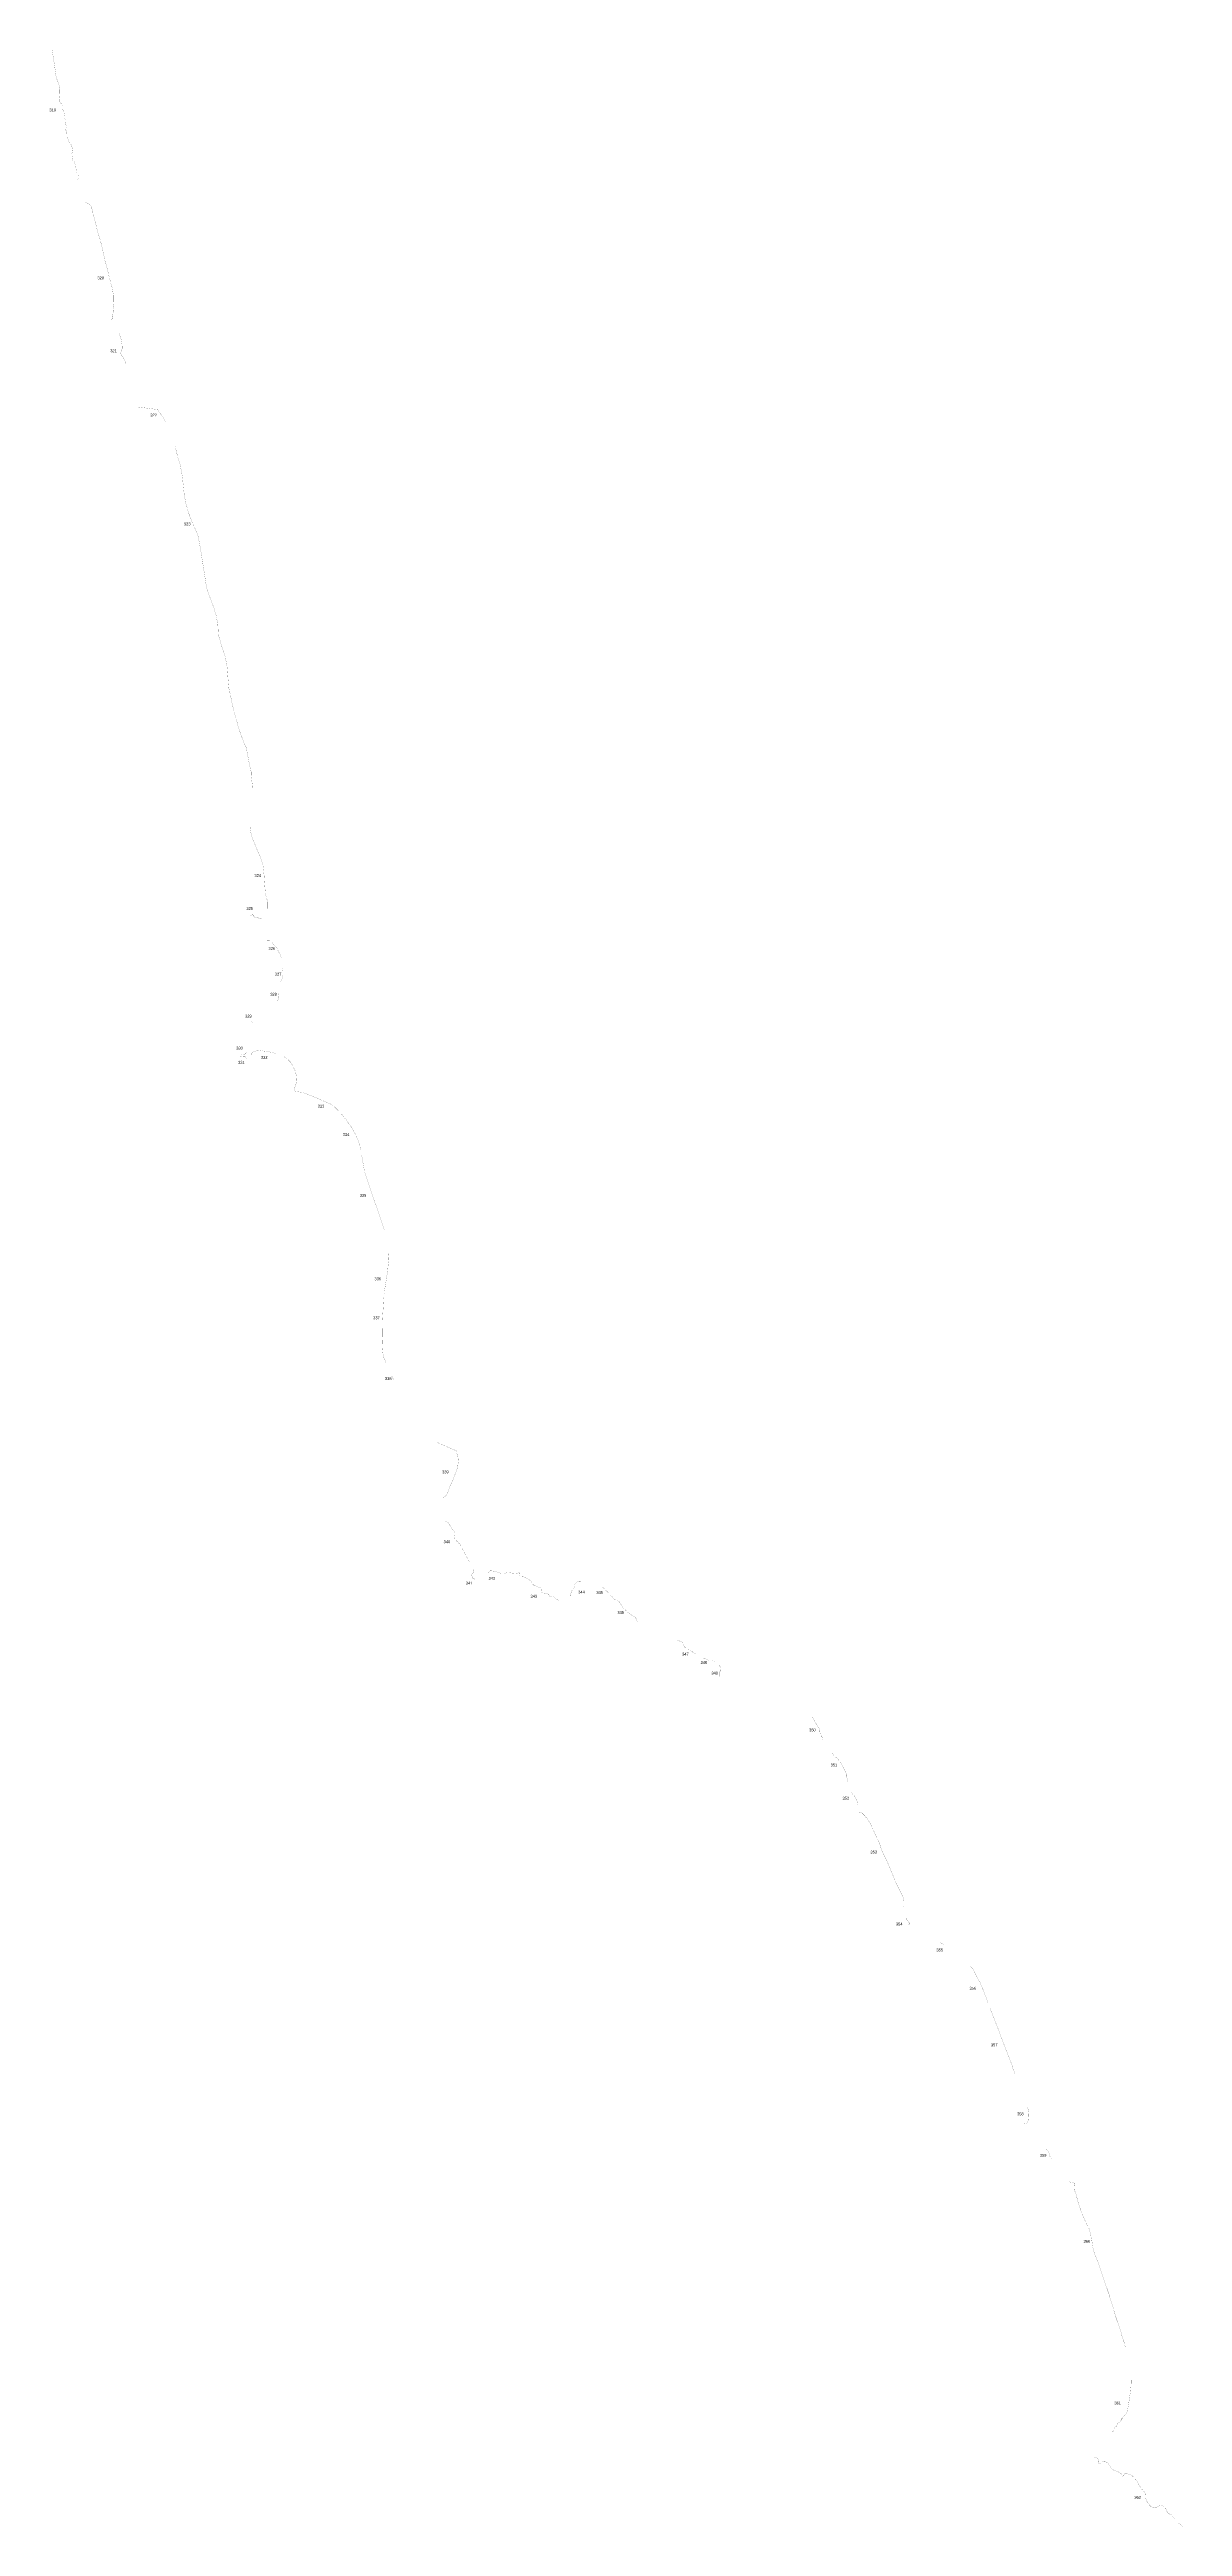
# Model space of a CAD drawing. Header units: metres. Extents: x 254121 to 358116, y 1739230 to 2227325.
# Drawn here: x 330100 to 358116, y 1739230 to 1800485 of the extents above; entities that cross this region are included whole.
import ezdxf

# ---------------------------------------------------------------- set-up
doc = ezdxf.new("R2010")
doc.units = ezdxf.units.M
doc.layers.add('NATURALLY PROTECTED', color=3, linetype='Continuous')
doc.styles.get("Standard").update_dxf_attribs({"font": 'arial.ttf'})

msp = doc.modelspace()

# ---------------------------------------------------------------- linework, layer by layer
at = {"layer": 'NATURALLY PROTECTED', "const_width": 3, "flags": 128}
for points in [[(330157, 1800483), (330162, 1800470), (330173, 1800414), (330259, 1799863), (330257, 1799849), (330263, 1799825), (330262, 1799816), (330260, 1799802), (330265, 1799791), (330282, 1799750), (330292, 1799724), (330301, 1799706), (330321, 1799637), (330336, 1799595), (330354, 1799497), (330355, 1799420), (330349, 1799337), (330342, 1799258), (330336, 1799238), (330339, 1799210), (330353, 1799180), (330391, 1799149), (330408, 1799126), (330417, 1799091), (330416, 1799037), (330419, 1799016), (330427, 1798998), (330445, 1798977), (330455, 1798960), (330458, 1798936), (330464, 1798893), (330472, 1798836), (330473, 1798803), (330478, 1798772), (330489, 1798743), (330492, 1798715), (330489, 1798689), (330487, 1798672), (330490, 1798658), (330500, 1798638), (330510, 1798604), (330516, 1798580), (330516, 1798562), (330512, 1798548), (330499, 1798530), (330496, 1798521), (330495, 1798507), (330509, 1798476), (330520, 1798452), (330527, 1798438), (330529, 1798425), (330528, 1798410), (330522, 1798387), (330522, 1798353), (330534, 1798323), (330552, 1798280), (330569, 1798228), (330582, 1798203), (330628, 1798144), (330648, 1798097), (330658, 1798056), (330668, 1797986), (330663, 1797954), (330658, 1797934), (330654, 1797917), (330652, 1797909), (330653, 1797902), (330660, 1797894), (330665, 1797888), (330666, 1797882), (330665, 1797867), (330664, 1797862), (330665, 1797846), (330668, 1797836), (330672, 1797823), (330673, 1797805), (330677, 1797789), (330676, 1797780), (330672, 1797770), (330665, 1797760), (330664, 1797756), (330666, 1797752), (330673, 1797747), (330680, 1797741), (330689, 1797733), (330699, 1797724), (330710, 1797706), (330723, 1797673), (330740, 1797643), (330747, 1797616), (330753, 1797559), (330759, 1797507), (330765, 1797451), (330773, 1797426), (330781, 1797416), (330797, 1797404), (330804, 1797390), (330811, 1797353), (330812, 1797334), (330810, 1797311), (330803, 1797282), (330798, 1797263), (330794, 1797245), (330793, 1797232), (330795, 1797222)], [(330961, 1796718), (330971, 1796715), (331001, 1796708), (331015, 1796701), (331036, 1796686), (331053, 1796674), (331083, 1796657), (331117, 1796630), (331135, 1796595), (331147, 1796546), (331182, 1796403), (331241, 1796189), (331278, 1796027), (331347, 1795798), (331405, 1795576), (331463, 1795293), (331534, 1795042), (331586, 1794816), (331651, 1794585), (331681, 1794410), (331682, 1794268), (331679, 1794221), (331677, 1794191), (331672, 1794177), (331673, 1794167), (331678, 1794148), (331689, 1794124), (331694, 1794100), (331694, 1794082), (331684, 1794052), (331681, 1794031), (331681, 1794006), (331679, 1793997), (331673, 1793986), (331670, 1793975), (331667, 1793942), (331663, 1793927), (331659, 1793912), (331657, 1793887), (331656, 1793872), (331651, 1793855), (331648, 1793842), (331649, 1793830), (331646, 1793818), (331636, 1793805), (331628, 1793793), (331627, 1793790)], [(331817, 1793464), (331836, 1793423), (331868, 1793331), (331892, 1793188), (331898, 1793110), (331888, 1793051), (331871, 1793008), (331863, 1792978), (331866, 1792954), (331886, 1792913), (331908, 1792890), (331925, 1792860), (331941, 1792832), (331955, 1792806), (331969, 1792785), (331975, 1792769), (331977, 1792751), (331978, 1792737), (331977, 1792724), (331974, 1792710), (331972, 1792705), (331973, 1792699), (331976, 1792691), (331975, 1792685), (331972, 1792682), (331962, 1792682), (331960, 1792681)], [(332267, 1791647), (332777, 1791582), (332834, 1791494), (332926, 1791350), (332974, 1791275)], [(333203, 1790672), (333214, 1790632), (333280, 1790375), (333324, 1790241), (333347, 1790128), (333375, 1789974), (333389, 1789890), (333412, 1789662), (333431, 1789477), (333466, 1789287), (333516, 1789104), (333560, 1788969), (333606, 1788845), (333682, 1788673), (333754, 1788510), (333780, 1788424), (333834, 1788131), (333888, 1787792), (333933, 1787502), (333987, 1787158), (334037, 1787015), (334160, 1786690), (334215, 1786510), (334261, 1786275), (334268, 1786162), (334274, 1786047), (334279, 1785993), (334325, 1785842), (334391, 1785629), (334447, 1785452), (334488, 1785245), (334509, 1784991), (334526, 1784778), (334535, 1784693), (334551, 1784609), (334578, 1784510), (334596, 1784400), (334608, 1784326), (334631, 1784254), (334648, 1784162), (334718, 1783917), (334763, 1783757), (334828, 1783556), (334922, 1783308), (334960, 1783229), (334976, 1783168), (335000, 1783038), (335046, 1782787), (335073, 1782689), (335085, 1782621), (335087, 1782538), (335103, 1782400), (335117, 1782286), (335121, 1782225)], [(335061, 1781253), (335064, 1781200), (335092, 1781056), (335125, 1780960), (335233, 1780696), (335305, 1780531), (335322, 1780480), (335358, 1780393), (335377, 1780329), (335387, 1780238), (335406, 1780054), (335415, 1779911), (335439, 1779608), (335460, 1779517), (335477, 1779465), (335492, 1779437), (335488, 1779200)], [(335383, 1779002), (335368, 1778994), (335348, 1778989), (335318, 1778987), (335307, 1778990), (335281, 1779002), (335263, 1779010), (335248, 1779011), (335233, 1779009), (335221, 1779009), (335210, 1779011), (335197, 1779016), (335172, 1779027), (335158, 1779037), (335148, 1779052), (335145, 1779060), (335145, 1779070), (335143, 1779078), (335133, 1779084), (335127, 1779087), (335121, 1779086), (335115, 1779086), (335101, 1779082), (335089, 1779079), (335076, 1779076), (335072, 1779072)], [(335471, 1778441), (335491, 1778443), (335528, 1778444), (335552, 1778439), (335576, 1778427), (335592, 1778419), (335602, 1778413), (335607, 1778408), (335617, 1778393), (335641, 1778359), (335678, 1778312), (335712, 1778271), (335737, 1778233), (335777, 1778150), (335803, 1778104), (335829, 1778031)], [(335855, 1777778), (335871, 1777707), (335873, 1777697), (335875, 1777644), (335873, 1777599), (335866, 1777552), (335857, 1777507), (335838, 1777472), (335821, 1777448), (335807, 1777436)], [(335757, 1777178), (335758, 1777163), (335766, 1777092), (335761, 1777039), (335749, 1776985), (335731, 1776948)], [(335137, 1776419), (335127, 1776421), (335107, 1776432), (335097, 1776444), (335094, 1776450)], [(334822, 1775591), (334830, 1775584), (334845, 1775579), (334866, 1775579), (334897, 1775583), (334909, 1775584), (334926, 1775583), (334940, 1775579), (334947, 1775574), (334955, 1775564), (334960, 1775552), (334962, 1775542), (334961, 1775533), (334958, 1775530), (334952, 1775529), (334943, 1775526), (334940, 1775520), (334942, 1775514)], [(334962, 1775674), (334958, 1775669), (334926, 1775637), (334919, 1775629), (334904, 1775623), (334884, 1775619), (334866, 1775620), (334859, 1775621), (334854, 1775627), (334850, 1775637)], [(335108, 1775614), (335101, 1775621), (335096, 1775630), (335095, 1775639), (335096, 1775650), (335101, 1775661), (335111, 1775675), (335126, 1775687), (335148, 1775700), (335185, 1775715), (335222, 1775726), (335250, 1775731), (335280, 1775734), (335313, 1775733), (335346, 1775725), (335360, 1775722), (335367, 1775719), (335401, 1775716), (335429, 1775713), (335480, 1775706), (335525, 1775698), (335575, 1775689), (335619, 1775677), (335668, 1775663), (335698, 1775652)], [(335892, 1775579), (335929, 1775556), (335967, 1775528), (336006, 1775495), (336034, 1775468), (336068, 1775433), (336090, 1775399), (336108, 1775363), (336128, 1775326), (336139, 1775303), (336146, 1775286), (336173, 1775234), (336198, 1775129), (336204, 1775076), (336208, 1774998), (336196, 1774909), (336163, 1774817), (336148, 1774779), (336148, 1774761), (336153, 1774745), (336180, 1774726), (336251, 1774711), (336346, 1774691), (336448, 1774660), (336707, 1774557), (336949, 1774448), (337037, 1774413), (337100, 1774378), (337176, 1774311), (337261, 1774220), (337286, 1774194)], [(337318, 1774160), (337339, 1774137), (337442, 1774010), (337534, 1773877), (337580, 1773810), (337661, 1773663), (337705, 1773564), (337763, 1773421), (337792, 1773285)], [(337819, 1773141), (337837, 1773035), (337875, 1772820), (337891, 1772745), (337927, 1772625), (337974, 1772485), (338050, 1772255), (338108, 1772081), (338243, 1771704), (338326, 1771449), (338371, 1771316), (338376, 1771297)], [(338488, 1770713), (338491, 1770687), (338493, 1770646), (338490, 1770555), (338474, 1770428), (338460, 1770274), (338444, 1770172), (338429, 1770077), (338381, 1769777), (338376, 1769718)], [(338367, 1769620), (338366, 1769607), (338352, 1769381), (338337, 1769149), (338330, 1769026), (338331, 1768954), (338334, 1768746), (338336, 1768596), (338333, 1768489), (338330, 1768400), (338336, 1768314), (338347, 1768225), (338368, 1768138), (338398, 1768061), (338417, 1768012)], [(338558, 1767697), (338558, 1767695), (338581, 1767641), (338618, 1767578), (338620, 1767574)], [(339683, 1766039), (340158, 1765831), (340178, 1765751), (340198, 1765684), (340206, 1765612), (340208, 1765562), (340203, 1765521), (340196, 1765460), (340177, 1765385), (340149, 1765297), (340125, 1765244), (340090, 1765156), (340065, 1765085), (340022, 1764991), (340006, 1764963), (339986, 1764915), (339946, 1764801), (339921, 1764757), (339898, 1764717), (339880, 1764700), (339862, 1764690), (339844, 1764685), (339832, 1764685)], [(339895, 1764098), (339905, 1764088), (339956, 1764051), (339973, 1764032), (339998, 1763996), (340024, 1763958), (340063, 1763894), (340087, 1763855), (340103, 1763833), (340112, 1763813), (340116, 1763800), (340120, 1763780), (340118, 1763758), (340113, 1763736), (340110, 1763727), (340108, 1763720), (340108, 1763712), (340112, 1763693), (340115, 1763672), (340117, 1763665), (340120, 1763658), (340124, 1763651), (340129, 1763643), (340137, 1763634), (340150, 1763621), (340155, 1763615), (340166, 1763604), (340181, 1763588), (340196, 1763569), (340232, 1763537), (340260, 1763501), (340284, 1763450), (340334, 1763358), (340390, 1763254), (340442, 1763159), (340485, 1763079)], [(340581, 1762900), (340584, 1762895), (340588, 1762886), (340592, 1762875), (340593, 1762863), (340592, 1762851), (340587, 1762836), (340579, 1762820), (340566, 1762800), (340552, 1762788), (340540, 1762774), (340534, 1762765), (340534, 1762756), (340537, 1762746), (340546, 1762733), (340557, 1762722), (340560, 1762716), (340561, 1762708), (340559, 1762701), (340557, 1762690), (340559, 1762682), (340564, 1762673), (340572, 1762667), (340577, 1762665), (340583, 1762665), (340588, 1762666), (340594, 1762668), (340598, 1762668), (340601, 1762666), (340602, 1762662), (340601, 1762656), (340598, 1762645), (340599, 1762631), (340599, 1762624)], [(340944, 1762808), (340946, 1762813), (340954, 1762827), (340962, 1762840), (340968, 1762851), (340978, 1762858), (340994, 1762862), (341021, 1762863), (341076, 1762856), (341161, 1762836), (341219, 1762815), (341253, 1762800), (341272, 1762789), (341279, 1762784), (341283, 1762779)], [(341333, 1762782), (341346, 1762794), (341366, 1762805), (341394, 1762813), (341414, 1762816), (341439, 1762817), (341458, 1762817), (341481, 1762815), (341508, 1762811), (341523, 1762809), (341549, 1762804), (341570, 1762794), (341592, 1762785), (341616, 1762783), (341636, 1762787), (341662, 1762798), (341685, 1762813), (341698, 1762816), (341712, 1762815), (341719, 1762809), (341722, 1762799), (341724, 1762781), (341729, 1762760), (341732, 1762748), (341736, 1762737), (341742, 1762730), (341754, 1762721), (341764, 1762718), (341781, 1762719), (341788, 1762722), (341794, 1762729), (341798, 1762731), (341805, 1762730), (341810, 1762726), (341843, 1762706), (341883, 1762689), (341939, 1762655), (342012, 1762603), (342018, 1762595), (342023, 1762581), (342032, 1762559), (342044, 1762543), (342064, 1762521), (342079, 1762504), (342086, 1762499), (342090, 1762497), (342092, 1762494), (342095, 1762491), (342097, 1762489), (342102, 1762489), (342105, 1762491), (342106, 1762493), (342108, 1762494), (342113, 1762494), (342120, 1762494), (342136, 1762487), (342160, 1762477), (342195, 1762458), (342213, 1762451), (342231, 1762444), (342242, 1762437), (342254, 1762426), (342262, 1762415), (342263, 1762407), (342265, 1762399), (342265, 1762373), (342262, 1762356), (342259, 1762345), (342261, 1762341), (342266, 1762337), (342291, 1762330), (342316, 1762321), (342335, 1762309), (342350, 1762303), (342377, 1762298), (342399, 1762295), (342422, 1762289), (342437, 1762281), (342445, 1762273), (342450, 1762264), (342453, 1762248), (342456, 1762241), (342463, 1762237), (342475, 1762233), (342481, 1762228), (342486, 1762224), (342493, 1762223), (342503, 1762226), (342516, 1762233), (342526, 1762235), (342537, 1762233), (342546, 1762231), (342557, 1762226), (342574, 1762215), (342586, 1762202), (342606, 1762177), (342617, 1762169), (342627, 1762165), (342643, 1762159), (342660, 1762152), (342672, 1762145), (342688, 1762139), (342702, 1762134), (342708, 1762133), (342714, 1762134)], [(342982, 1762241), (342982, 1762255), (342983, 1762266), (342987, 1762279), (342990, 1762289), (342996, 1762304), (342998, 1762313), (343000, 1762327), (343008, 1762355), (343016, 1762370), (343024, 1762379), (343034, 1762386), (343039, 1762389), (343046, 1762393), (343050, 1762396), (343057, 1762405), (343063, 1762411), (343065, 1762416), (343068, 1762422), (343069, 1762432), (343070, 1762440), (343072, 1762449), (343079, 1762466), (343083, 1762478), (343088, 1762516), (343097, 1762546), (343105, 1762559), (343117, 1762572), (343135, 1762585), (343157, 1762594), (343185, 1762598), (343214, 1762600), (343242, 1762601), (343243, 1762602)], [(343748, 1762471), (343801, 1762437), (343824, 1762422)], [(343842, 1762411), (343844, 1762410), (343848, 1762406), (343852, 1762400), (343855, 1762389), (343859, 1762378), (343861, 1762373), (343865, 1762369), (343876, 1762363), (343893, 1762351), (343901, 1762341), (343916, 1762324), (343921, 1762318), (343928, 1762309), (343944, 1762292), (343963, 1762276), (343970, 1762269), (343977, 1762257), (343985, 1762246), (343995, 1762230), (344002, 1762224), (344012, 1762220), (344021, 1762216), (344029, 1762211), (344037, 1762202), (344042, 1762194), (344047, 1762186), (344053, 1762175), (344060, 1762168), (344073, 1762159), (344089, 1762150), (344109, 1762143), (344121, 1762139), (344136, 1762132), (344149, 1762123), (344165, 1762113), (344179, 1762102), (344189, 1762094), (344200, 1762085), (344206, 1762077), (344241, 1762012), (344289, 1761937), (344392, 1761846), (344448, 1761805), (344558, 1761726), (344595, 1761698), (344607, 1761682), (344616, 1761660), (344629, 1761627), (344633, 1761617)], [(345606, 1761154), (345611, 1761153), (345639, 1761144), (345697, 1761119), (345728, 1761102), (345752, 1761083), (345761, 1761070), (345769, 1761045), (345779, 1761025), (345784, 1761012), (345788, 1760997), (345796, 1760987), (345814, 1760972), (345821, 1760965), (345831, 1760960), (345846, 1760956), (345854, 1760951), (345864, 1760942), (345870, 1760936), (345886, 1760922), (345900, 1760909), (345911, 1760904), (345926, 1760904), (345939, 1760903), (345947, 1760903), (345951, 1760899), (345957, 1760891), (345965, 1760878), (345972, 1760874), (345986, 1760870), (345996, 1760865), (346006, 1760854), (346015, 1760846), (346025, 1760841), (346033, 1760836), (346038, 1760832), (346045, 1760829), (346058, 1760827), (346067, 1760826), (346073, 1760825), (346077, 1760821), (346078, 1760818), (346077, 1760809), (346076, 1760804), (346078, 1760800), (346078, 1760799)], [(346278, 1760706), (346283, 1760701), (346295, 1760696), (346316, 1760691), (346324, 1760689), (346358, 1760674), (346376, 1760665), (346390, 1760659), (346401, 1760654), (346413, 1760648), (346424, 1760647), (346439, 1760650), (346455, 1760652), (346467, 1760649), (346479, 1760642), (346493, 1760639), (346523, 1760633), (346544, 1760629), (346554, 1760624)], [(346595, 1760588), (346628, 1760557), (346668, 1760520), (346680, 1760499), (346688, 1760472), (346688, 1760438), (346684, 1760409), (346685, 1760388), (346684, 1760379), (346678, 1760370), (346672, 1760358), (346667, 1760349), (346666, 1760343), (346668, 1760333), (346673, 1760323), (346676, 1760317), (346677, 1760311), (346676, 1760300), (346672, 1760288), (346668, 1760276), (346667, 1760261), (346668, 1760252)], [(348966, 1759240), (348983, 1759213), (349037, 1759117), (349090, 1759038), (349126, 1758976), (349145, 1758931), (349149, 1758913), (349149, 1758891), (349150, 1758881), (349152, 1758873), (349160, 1758865), (349168, 1758857), (349172, 1758848), (349177, 1758828), (349178, 1758802), (349180, 1758784), (349183, 1758771), (349190, 1758765), (349205, 1758754), (349211, 1758748), (349215, 1758737), (349219, 1758716), (349220, 1758690), (349223, 1758683)], [(349422, 1758362), (349435, 1758359), (349451, 1758354), (349462, 1758351), (349467, 1758350), (349472, 1758345), (349475, 1758337), (349476, 1758327), (349479, 1758318), (349491, 1758301), (349515, 1758279), (349530, 1758266), (349543, 1758254), (349557, 1758242), (349566, 1758237), (349580, 1758230), (349592, 1758221), (349601, 1758207), (349618, 1758176), (349627, 1758159), (349640, 1758145), (349669, 1758123), (349677, 1758117), (349683, 1758103), (349699, 1758065), (349765, 1757927), (349788, 1757880), (349804, 1757847), (349809, 1757813), (349809, 1757773), (349815, 1757757), (349822, 1757737), (349834, 1757702), (349841, 1757688), (349846, 1757669), (349846, 1757658), (349842, 1757647), (349837, 1757632)], [(349915, 1757380), (349951, 1757352), (349987, 1757324), (350006, 1757291), (350037, 1757233), (350062, 1757186), (350076, 1757152), (350081, 1757129), (350082, 1757108), (350076, 1757098), (350066, 1757078)], [(350124, 1756886), (350139, 1756886), (350165, 1756883), (350187, 1756876), (350204, 1756863), (350218, 1756849), (350224, 1756843), (350257, 1756809), (350296, 1756761), (350339, 1756704), (350377, 1756649), (350405, 1756601), (350436, 1756535), (350495, 1756398), (350609, 1756158), (350631, 1756113), (350640, 1756065), (350669, 1755983), (350717, 1755865), (350810, 1755684), (350903, 1755459), (351041, 1755130), (351175, 1754862), (351203, 1754803), (351214, 1754742), (351220, 1754699), (351221, 1754654), (351222, 1754604), (351219, 1754569), (351210, 1754538)], [(351285, 1754272), (351286, 1754271), (351295, 1754262), (351300, 1754254), (351302, 1754247), (351299, 1754239), (351300, 1754234), (351305, 1754227), (351313, 1754220), (351319, 1754215), (351322, 1754210), (351323, 1754206), (351321, 1754194), (351323, 1754189), (351326, 1754185), (351335, 1754182), (351343, 1754179), (351347, 1754176), (351350, 1754170), (351355, 1754162), (351358, 1754151), (351359, 1754135), (351357, 1754126), (351348, 1754114), (351338, 1754100)], [(352131, 1753664), (352132, 1753664), (352152, 1753655), (352171, 1753645), (352196, 1753630), (352215, 1753618)], [(352881, 1753089), (352904, 1753057), (352952, 1752974), (352971, 1752941), (352988, 1752911), (353032, 1752818), (353073, 1752756), (353106, 1752698), (353131, 1752635), (353146, 1752596), (353175, 1752533), (353232, 1752380), (353268, 1752294), (353307, 1752176)], [(353358, 1752054), (353380, 1751988), (353450, 1751811), (353497, 1751690), (353563, 1751521), (353637, 1751317), (353715, 1751117), (353799, 1750901), (353848, 1750776), (353882, 1750688), (353929, 1750543), (353976, 1750417)], [(354278, 1749602), (354296, 1749556), (354308, 1749506), (354318, 1749416), (354314, 1749333), (354307, 1749278), (354294, 1749241), (354269, 1749208), (354251, 1749197), (354229, 1749199), (354206, 1749204), (354193, 1749207)], [(354670, 1748566), (354674, 1748567), (354691, 1748567), (354722, 1748562), (354747, 1748550), (354765, 1748537), (354780, 1748525), (354791, 1748511), (354810, 1748478), (354820, 1748461), (354823, 1748442), (354828, 1748417), (354835, 1748391), (354842, 1748373), (354851, 1748362), (354866, 1748343), (354876, 1748330)], [(355287, 1747755), (355291, 1747754), (355304, 1747756), (355314, 1747754), (355335, 1747746), (355343, 1747745), (355348, 1747744), (355354, 1747741), (355359, 1747736), (355364, 1747733), (355370, 1747732), (355379, 1747734), (355388, 1747737), (355397, 1747740), (355402, 1747742), (355409, 1747742), (355418, 1747739), (355430, 1747731), (355436, 1747721), (355440, 1747709), (355444, 1747704), (355450, 1747700), (355453, 1747695), (355456, 1747688), (355457, 1747677), (355454, 1747660), (355451, 1747642), (355453, 1747601), (355451, 1747589), (355446, 1747570), (355448, 1747539), (355464, 1747501), (355493, 1747412), (355523, 1747291), (355564, 1747158), (355613, 1747007), (355689, 1746834), (355743, 1746715), (355819, 1746568), (355873, 1746316), (355896, 1746148), (355941, 1745977), (356041, 1745736), (356154, 1745399), (356301, 1744962), (356371, 1744748), (356426, 1744555), (356460, 1744434), (356525, 1744241), (356597, 1744025), (356630, 1743909), (356663, 1743819), (356704, 1743666)], [(356841, 1742902), (356849, 1742819), (356843, 1742702), (356827, 1742552), (356779, 1742223), (356755, 1742089), (356733, 1742038), (356708, 1741996), (356688, 1741972), (356661, 1741957), (356651, 1741946), (356641, 1741923), (356631, 1741903), (356620, 1741894), (356613, 1741892), (356604, 1741890), (356600, 1741886), (356599, 1741880), (356600, 1741875), (356601, 1741867), (356600, 1741859), (356595, 1741847), (356568, 1741812), (356546, 1741797), (356522, 1741787), (356512, 1741780), (356508, 1741760), (356503, 1741734), (356492, 1741716), (356471, 1741699), (356446, 1741687), (356443, 1741684), (356442, 1741678), (356441, 1741669), (356440, 1741661), (356437, 1741657), (356431, 1741654), (356424, 1741652), (356422, 1741650), (356422, 1741646), (356424, 1741640), (356426, 1741633), (356425, 1741629), (356424, 1741623), (356416, 1741604), (356391, 1741575), (356372, 1741560)], [(355892, 1740932), (355930, 1740934), (355959, 1740933), (355986, 1740925), (356011, 1740907), (356028, 1740885), (356041, 1740858), (356047, 1740843), (356049, 1740832), (356048, 1740818), (356043, 1740806), (356038, 1740797), (356039, 1740790), (356047, 1740783), (356057, 1740780), (356074, 1740782), (356093, 1740791), (356113, 1740807), (356130, 1740825), (356147, 1740836), (356163, 1740840), (356195, 1740836), (356235, 1740818), (356281, 1740784), (356320, 1740724), (356351, 1740679), (356371, 1740649), (356386, 1740637), (356522, 1740582), (356573, 1740556), (356595, 1740537), (356614, 1740513), (356619, 1740500), (356625, 1740472), (356628, 1740465), (356638, 1740459), (356648, 1740459), (356659, 1740464), (356664, 1740473), (356666, 1740497), (356671, 1740519), (356682, 1740531), (356699, 1740539), (356719, 1740542), (356750, 1740537), (356814, 1740516), (356847, 1740502), (356875, 1740480), (356913, 1740438), (356944, 1740405), (356976, 1740364), (357013, 1740304), (357050, 1740244), (357084, 1740187), (357115, 1740150), (357149, 1740109), (357182, 1740073), (357193, 1740049), (357202, 1740025), (357206, 1739968), (357209, 1739925), (357218, 1739890), (357236, 1739847), (357291, 1739767), (357336, 1739721), (357381, 1739702), (357408, 1739691), (357440, 1739687), (357469, 1739695), (357494, 1739717), (357516, 1739733), (357551, 1739742), (357592, 1739745), (357628, 1739736), (357660, 1739716), (357702, 1739668), (357716, 1739643), (357729, 1739605), (357746, 1739574), (357772, 1739549), (357811, 1739530), (357839, 1739518), (357873, 1739484), (357916, 1739418), (358017, 1739318), (358073, 1739272), (358103, 1739249), (358114, 1739231)]]:
    msp.add_lwpolyline(points, dxfattribs=at)

# ---------------------------------------------------------------- texts
at = {"char_height": 70, "attachment_point": 1}
for s, width, insert in [('319', 95.17, (330097, 1799026)), ('320', 228.04, (331284, 1794873)), ('321', 95.17, (331601, 1793069)), ('322', 95.17, (332593, 1791480)), ('323', 95.17, (333424, 1788789)), ('324', 240.62, (335169, 1780092)), ('325', 95.17, (334968, 1779279)), ('326', 95.17, (335514, 1778288)), ('327', 95.17, (335670, 1777653)), ('328', 95.17, (335559, 1777157)), ('329', 172.06, (334935, 1776615)), ('330', 186.71, (334717, 1775824)), ('331', 95.17, (334762, 1775475)), ('332', 95.17, (335327, 1775594)), ('333', 168.4, (336731, 1774388)), ('334', 95.17, (337350, 1773687)), ('335', 95.17, (337771, 1772185)), ('336', 95.17, (338135, 1770119)), ('337', 95.17, (338101, 1769155)), ('338', 95.17, (338394, 1767650)), ('339', 95.17, (339807, 1765344)), ('340', 605.68, (339846, 1763617)), ('341', 352.32, (340392, 1762595)), ('342', 95.17, (340958, 1762712)), ('344', 95.17, (343173, 1762376)), ('345', 95.17, (343621, 1762361)), ('343', 95.17, (341995, 1762270)), ('346', 95.17, (344140, 1761867)), ('347', 95.17, (345745, 1760838)), ('348', 95.17, (346201, 1760633)), ('349', 232.57, (346466, 1760368)), ('350', 95.17, (348883, 1758963)), ('351', 95.17, (349416, 1758096)), ('352', 95.17, (349711, 1757274)), ('353', 95.17, (350399, 1755942)), ('354', 95.17, (351029, 1754162)), ('355', 95.17, (352032, 1753521)), ('356', 95.17, (352851, 1752575)), ('357', 95.17, (353379, 1751175)), ('358', 95.17, (354025, 1749468)), ('359', 186.67, (354588, 1748444)), ('360', 95.17, (355671, 1746317)), ('361', 95.17, (356433, 1742319)), ('362', 95.17, (356926, 1739986))]:
    msp.add_mtext_dynamic_manual_height_columns(s, width=width, gutter_width=1, heights=[0], dxfattribs=dict(at, insert=insert))

doc.saveas('drawing.dxf')
